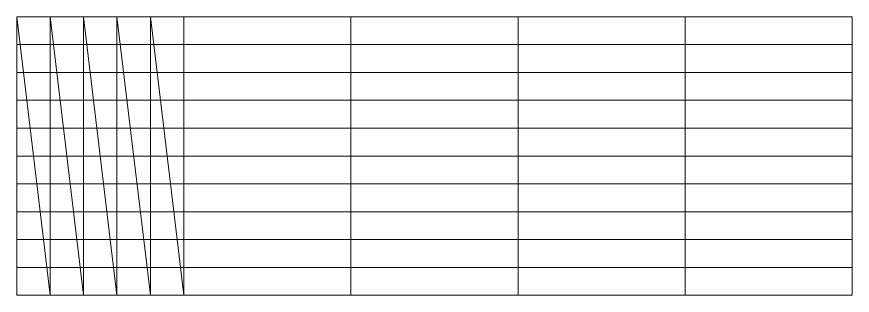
# Model space of a CAD drawing. Header units: millimetres. Extents: x -9631 to 7217, y -631 to 1394.
# Drawn here: x 5869.7 to 6019.7, y 461.1 to 511.1 of the extents above; entities that cross this region are included whole.
import ezdxf

# ---------------------------------------------------------------- set-up
doc = ezdxf.new("R2010")
doc.units = ezdxf.units.MM
doc.layers.get('0').update_dxf_attribs({"lineweight": 15})

msp = doc.modelspace()

# ---------------------------------------------------------------- linework, layer by layer
for p, q in [((5869.684, 511.101), (6019.684, 511.101)), ((5869.684, 511.101), (5869.684, 461.101)), ((5875.684, 461.101), (5869.684, 511.101)), ((5875.684, 511.101), (5875.684, 461.101)), ((5881.684, 461.101), (5875.684, 511.101)), ((5881.684, 511.101), (5881.684, 461.101)), ((5887.684, 461.101), (5881.684, 511.101)), ((5887.684, 511.101), (5887.684, 461.101)), ((5893.684, 461.101), (5887.684, 511.101)), ((5893.684, 461.101), (5887.684, 511.101)), ((5893.684, 511.101), (5893.684, 461.101)), ((5899.684, 461.101), (5893.684, 511.101)), ((5899.684, 511.101), (5899.684, 461.101)), ((5929.684, 511.101), (5929.684, 461.101)), ((5959.684, 511.101), (5959.684, 461.101)), ((5989.684, 511.101), (5989.684, 461.101)), ((6019.684, 511.101), (6019.684, 461.101)), ((5869.684, 506.101), (6019.684, 506.101)), ((5869.684, 501.101), (6019.684, 501.101)), ((5869.684, 496.101), (6019.684, 496.101)), ((5869.684, 491.101), (6019.684, 491.101)), ((5869.684, 486.101), (6019.684, 486.101)), ((5869.684, 481.101), (6019.684, 481.101)), ((5869.684, 476.101), (6019.684, 476.101)), ((5869.684, 471.101), (6019.684, 471.101)), ((5869.684, 466.101), (6019.684, 466.101)), ((5869.684, 461.101), (6019.684, 461.101))]:
    msp.add_line(p, q)

doc.saveas('drawing.dxf')
